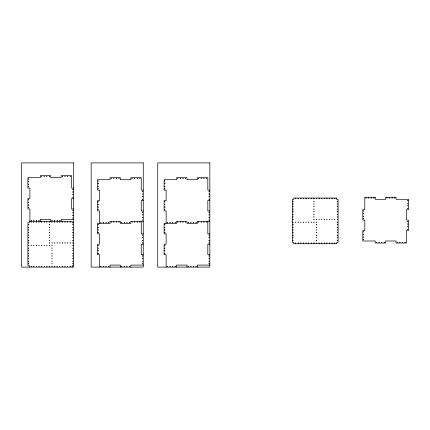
<?xml version="1.0" encoding="UTF-8"?>
<svg xmlns="http://www.w3.org/2000/svg" width="430" height="430" viewBox="0 0 430 430"><rect width="100%" height="100%" fill="white"/><g stroke="black" fill="none" stroke-linecap="round" stroke-linejoin="round"><path stroke-width="0.64" d="M73.605 188.114L71.59 188.114L71.59 175.676L61.167 175.676L61.167 177.692L50.745 177.692L50.745 175.676L40.329 175.676L40.329 177.692L27.891 177.692L27.891 188.114L29.906 188.114L29.906 198.536L27.891 198.536L27.891 208.958L29.906 208.958L29.906 221.391M143.265 190.13L141.25 190.13L141.25 177.692L130.827 177.692L130.827 179.708L120.405 179.708L120.405 177.692L109.989 177.692L109.989 179.708L97.551 179.708L97.551 190.13L99.567 190.13L99.567 200.552L97.551 200.552L97.551 210.969L99.567 210.969L99.567 223.406M209.835 190.13L207.819 190.13L207.819 177.692L197.397 177.692L197.397 179.708L186.975 179.708L186.975 177.692L176.558 177.692L176.558 179.708L164.12 179.708L164.12 190.13L166.136 190.13L166.136 200.552L164.12 200.552L164.12 210.969L166.136 210.969L166.136 223.406M73.605 198.536L71.59 198.536L71.59 208.958L73.605 208.958M143.265 200.552L141.25 200.552L141.25 210.969L143.265 210.969M209.835 200.552L207.819 200.552L207.819 210.969L209.835 210.969M73.605 219.375L61.167 219.375L61.167 221.391M143.265 221.391L130.827 221.391L130.827 223.406L120.405 223.406L120.405 221.391L109.989 221.391L109.989 223.406L97.551 223.406L97.551 233.829L99.567 233.829L99.567 244.245L97.551 244.245L97.551 254.667L99.567 254.667L99.567 267.105M209.835 221.391L197.397 221.391L197.397 223.406L186.975 223.406L186.975 221.391L176.558 221.391L176.558 223.406L164.12 223.406L164.12 233.829L166.136 233.829L166.136 244.245L164.12 244.245L164.12 254.667L166.136 254.667L166.136 267.105M73.605 222.783L72.213 222.783L72.213 221.391L29.283 221.391L29.283 222.783L27.891 222.783L27.891 265.713L29.283 265.713L29.283 267.105M143.265 233.829L141.25 233.829L141.25 221.391M209.835 233.829L207.819 233.829L207.819 221.391M143.265 244.245L141.25 244.245L141.25 254.667L143.265 254.667M209.835 244.245L207.819 244.245L207.819 254.667L209.835 254.667M143.265 265.09L130.827 265.09L130.827 267.105M209.835 265.09L197.397 265.09L197.397 267.105M73.605 265.713L72.213 265.713L72.213 267.105M186.975 267.105L186.975 265.09L176.558 265.09L176.558 267.105M120.405 267.105L120.405 265.09L109.989 265.09L109.989 267.105M50.745 221.391L50.745 219.375L40.329 219.375L40.329 221.391M28.396 178.977L28.778 179.014L28.396 178.961M28.396 181.584L28.778 181.616L28.396 181.584M28.396 184.19L28.778 184.223L28.396 184.169M28.396 186.792L28.772 186.846L28.402 186.76M28.396 199.821L28.772 199.875L28.402 199.783M28.396 202.428L28.778 202.46L28.396 202.406M28.396 205.029L28.778 205.067L28.396 205.029M28.396 207.636L28.778 207.668L28.396 207.62M28.396 224.691L28.772 224.745L28.402 224.659M28.396 227.298L28.778 227.33L28.396 227.282M28.396 229.9L28.778 229.937L28.396 229.883M28.396 232.506L28.778 232.544L28.396 232.506M28.396 235.113L28.778 235.145L28.396 235.097M28.396 237.72L28.772 237.768L28.402 237.682M28.396 240.322L28.778 240.359L28.396 240.305M28.396 242.928L28.778 242.961L28.396 242.928M28.396 245.535L28.778 245.568L28.396 245.514M28.396 248.137L28.772 248.191L28.402 248.105M28.396 250.744L28.778 250.776L28.396 250.728M28.396 253.351L28.778 253.383L28.396 253.329M28.396 255.952L28.778 255.99L28.396 255.952M28.396 258.559L28.778 258.591L28.396 258.543M28.396 261.166L28.772 261.214L28.402 261.128M28.396 263.767L28.778 263.805L28.396 263.751M31.019 220.681L31.401 220.714L31.019 220.681M31.019 222.068L31.395 222.122L31.024 222.036M31.019 245.535L31.401 245.568L31.019 245.514M31.019 266.39L31.395 266.444L31.019 266.374M33.626 220.681L34.002 220.714L33.626 220.681M33.626 222.068L34.002 222.122L33.626 222.052M33.626 245.535L34.002 245.568L33.626 245.514M33.626 266.39L34.002 266.444L33.626 266.374M36.227 220.681L36.609 220.714L36.227 220.681M36.227 222.068L36.609 222.122L36.233 222.036M36.227 245.535L36.609 245.568L36.233 245.514M36.227 266.39L36.609 266.444L36.233 266.374M38.834 220.681L39.216 220.714L38.834 220.681M38.834 222.068L39.211 222.122L38.84 222.036M41.441 176.354L41.817 176.391L41.441 176.338M38.834 245.535L39.216 245.568L38.834 245.514M38.834 266.39L39.211 266.444L38.834 266.374M41.441 222.068L41.817 222.122L41.447 222.036M44.043 176.354L44.424 176.391L44.048 176.338M41.441 245.535L41.817 245.568L41.441 245.514M41.441 266.39L41.817 266.444L41.441 266.374M44.043 222.068L44.424 222.122L44.053 222.036M46.65 176.354L47.026 176.407L46.65 176.338M44.043 245.535L44.424 245.584L44.048 245.514M44.043 266.39L44.424 266.428L44.048 266.374M46.65 222.068L47.026 222.122L46.655 222.036M49.256 176.354L49.633 176.407L49.256 176.338M46.65 245.535L47.026 245.584L46.655 245.498M46.65 266.39L47.031 266.428L46.65 266.374M49.256 222.068L49.633 222.122L49.262 222.036M49.256 224.691L49.633 224.745L49.262 224.659M49.256 227.298L49.638 227.33L49.256 227.282M49.256 229.9L49.638 229.937L49.256 229.883M49.256 232.506L49.638 232.544L49.256 232.506M49.256 235.113L49.633 235.167L49.256 235.097M49.256 237.72L49.633 237.768L49.262 237.682M49.256 240.322L49.638 240.359L49.256 240.305M49.256 242.928L49.638 242.961L49.256 242.928M49.256 245.535L49.638 245.568L49.256 245.514M49.256 266.39L49.638 266.428L49.256 266.374M51.858 222.068L52.24 222.122L51.869 222.036M51.858 220.681L52.24 220.714L51.858 220.681M51.858 242.928L52.24 242.961L51.858 242.928M51.858 245.535L52.24 245.584L51.863 245.514M51.858 248.137L52.24 248.191L51.869 248.105M51.858 250.744L52.24 250.798L51.863 250.728M51.858 253.351L52.24 253.383L51.863 253.329M51.858 255.952L52.24 255.99L51.858 255.952M51.858 258.559L52.24 258.613L51.863 258.543M51.858 261.166L52.24 261.214L51.869 261.128M51.858 263.767L52.24 263.821L51.863 263.751M51.858 266.39L52.24 266.444L51.863 266.374M54.465 222.068L54.841 222.122L54.47 222.036M54.465 220.681L54.846 220.714L54.465 220.681M54.465 242.928L54.846 242.961L54.465 242.928M54.465 266.39L54.841 266.444L54.47 266.374M57.072 220.681L57.453 220.714L57.072 220.681M57.072 222.068L57.448 222.122L57.072 222.052M57.072 242.928L57.453 242.961L57.072 242.928M57.072 266.39L57.448 266.444L57.072 266.374M59.673 220.681L60.055 220.714L59.673 220.681M59.673 222.068L60.055 222.122L59.684 222.036M62.28 176.354L62.662 176.407L62.285 176.338M59.673 242.928L60.055 242.961L59.673 242.928M59.673 266.39L60.055 266.428L59.679 266.374M62.28 222.068L62.662 222.122L62.285 222.036M64.887 176.354L65.263 176.407L64.887 176.338M62.28 242.928L62.662 242.961L62.28 242.928M62.28 266.39L62.662 266.444L62.285 266.374M64.887 222.068L65.263 222.122L64.892 222.036M67.494 176.354L67.87 176.407L67.494 176.338M64.887 242.928L65.269 242.961L64.887 242.928M64.887 266.39L65.263 266.444L64.887 266.374M67.494 222.068L67.87 222.122L67.499 222.036M70.095 176.354L70.477 176.407L70.101 176.338M67.494 242.928L67.87 242.961L67.494 242.928M67.494 266.39L67.87 266.444L67.494 266.374M70.095 222.068L70.477 222.122L70.101 222.036M70.095 242.928L70.477 242.961L70.095 242.928M72.718 189.399L73.1 189.453L72.724 189.383M72.718 192.006L73.1 192.038L72.718 192.006M72.718 194.613L73.1 194.645L72.718 194.613M72.718 197.214L73.1 197.268L72.724 197.182M70.095 266.39L70.477 266.444L70.101 266.374M72.718 210.243L73.1 210.291L72.724 210.205M72.718 212.845L73.1 212.898L72.724 212.828M72.718 215.451L73.1 215.484L72.718 215.451M72.718 218.058L73.1 218.107L72.724 218.021M72.718 224.691L73.1 224.745L72.724 224.659M72.718 227.298L73.1 227.33L72.724 227.282M72.718 229.9L73.1 229.937L72.724 229.883M72.718 232.506L73.1 232.544L72.718 232.506M72.718 235.113L73.1 235.167L72.724 235.076M72.718 237.72L73.1 237.768L72.724 237.682M72.718 240.322L73.1 240.359L72.724 240.305M72.718 242.928L73.1 242.961L72.718 242.928M72.718 245.535L73.1 245.584L72.724 245.498M72.718 248.137L73.1 248.191L72.724 248.105M72.718 250.744L73.1 250.798L72.724 250.728M72.718 253.351L73.1 253.399L72.724 253.329M72.718 255.952L73.1 255.99L72.718 255.952M72.718 258.559L73.1 258.613L72.724 258.527M72.718 261.166L73.1 261.214L72.724 261.128M72.718 263.767L73.1 263.805L72.724 263.751M98.056 180.992L98.432 181.046L98.056 180.976M98.056 183.599L98.438 183.631L98.056 183.599M98.056 186.206L98.432 186.254L98.056 186.185M98.056 188.808L98.432 188.861L98.056 188.791M98.056 201.837L98.432 201.885L98.056 201.815M98.056 204.438L98.432 204.492L98.056 204.422M98.056 207.045L98.438 207.077L98.056 207.045M98.056 209.652L98.432 209.7L98.056 209.636M98.056 224.691L98.438 224.723L98.056 224.675M98.056 227.298L98.438 227.33L98.056 227.282M98.056 229.9L98.438 229.937L98.056 229.883M98.056 232.506L98.438 232.544L98.056 232.506M98.056 245.535L98.438 245.568L98.056 245.514M98.056 248.137L98.438 248.174L98.056 248.121M98.056 250.744L98.438 250.776L98.056 250.728M98.056 253.351L98.438 253.383L98.056 253.329M100.679 222.692L101.061 222.729L100.679 222.692M100.679 266.39L101.061 266.428L100.679 266.39M103.286 222.692L103.662 222.729L103.286 222.692M103.286 266.39L103.662 266.444L103.286 266.374M105.887 222.692L106.269 222.729L105.887 222.692M105.887 266.39L106.269 266.428L105.893 266.374M108.494 222.692L108.876 222.729L108.494 222.692M111.101 178.369L111.477 178.407L111.101 178.353M108.494 266.39L108.876 266.428L108.494 266.374M111.101 222.068L111.477 222.122L111.107 222.036M113.703 178.369L114.084 178.407L113.708 178.353M113.703 222.068L114.084 222.122L113.713 222.036M116.31 178.369L116.686 178.423L116.31 178.353M116.31 222.068L116.686 222.122L116.315 222.036M118.916 178.369L119.293 178.423L118.916 178.353M118.916 222.068L119.293 222.122L118.922 222.036M121.518 222.692L121.9 222.729L121.518 222.692M121.518 266.39L121.9 266.444L121.523 266.374M124.125 222.692L124.506 222.729L124.125 222.692M124.125 266.39L124.501 266.444L124.13 266.374M126.732 222.692L127.113 222.729L126.732 222.692M126.732 266.39L127.108 266.444L126.732 266.374M129.333 222.692L129.715 222.729L129.333 222.692M131.94 178.369L132.316 178.423L131.945 178.353M129.333 266.39L129.715 266.444L129.339 266.374M131.94 222.068L132.316 222.122L131.945 222.036M134.547 178.369L134.923 178.423L134.547 178.353M134.547 222.068L134.923 222.122L134.552 222.036M137.154 178.369L137.53 178.407L137.154 178.353M137.154 222.068L137.53 222.122L137.159 222.036M139.755 178.369L140.137 178.423L139.761 178.353M139.755 222.068L140.137 222.122L139.761 222.036M142.378 191.415L142.755 191.468L142.384 191.398M142.378 194.021L142.76 194.054L142.378 194.021M142.378 196.623L142.76 196.66L142.378 196.623M142.378 199.23L142.755 199.283L142.384 199.192M142.378 212.253L142.755 212.307L142.384 212.221M142.378 214.86L142.755 214.914L142.384 214.844M142.378 217.467L142.76 217.499L142.378 217.467M142.378 220.074L142.755 220.122L142.384 220.052M142.378 235.113L142.755 235.167L142.384 235.097M142.378 237.72L142.755 237.768L142.384 237.682M142.378 240.322L142.755 240.375L142.384 240.305M142.378 242.928L142.76 242.961L142.378 242.928M142.378 255.952L142.76 255.99L142.378 255.952M142.378 258.559L142.755 258.613L142.384 258.543M142.378 261.166L142.755 261.214L142.384 261.128M142.378 263.767L142.755 263.821L142.384 263.751M164.625 180.992L165.007 181.03L164.625 180.976M164.625 183.599L165.007 183.631L164.625 183.599M164.625 186.206L165.002 186.254L164.625 186.185M164.625 188.808L165.002 188.861L164.631 188.775M164.625 201.837L165.002 201.885L164.631 201.799M164.625 204.438L165.007 204.476L164.625 204.422M164.625 207.045L165.007 207.077L164.625 207.045M164.625 209.652L165.002 209.7L164.625 209.636M164.625 224.691L165.002 224.745L164.631 224.659M164.625 227.298L165.007 227.33L164.625 227.282M164.625 229.9L165.002 229.953L164.625 229.883M164.625 232.506L165.007 232.544L164.625 232.506M164.625 245.535L165.007 245.568L164.625 245.514M164.625 248.137L165.002 248.191L164.631 248.105M164.625 250.744L165.007 250.776L164.625 250.728M164.625 253.351L165.002 253.399L164.625 253.329M167.249 222.692L167.63 222.729L167.249 222.692M167.249 266.39L167.63 266.428L167.249 266.374M169.85 222.692L170.232 222.729L169.85 222.692M169.85 266.39L170.232 266.444L169.855 266.374M172.457 222.692L172.838 222.729L172.457 222.692M172.457 266.39L172.838 266.428L172.462 266.374M175.064 222.692L175.445 222.729L175.064 222.692M177.671 178.369L178.047 178.423L177.671 178.353M175.064 266.39L175.445 266.428L175.064 266.374M177.671 222.068L178.047 222.122L177.676 222.036M180.272 178.369L180.654 178.423L180.277 178.353M180.272 222.068L180.654 222.122L180.277 222.036M182.879 178.369L183.255 178.423L182.879 178.353M182.879 222.068L183.255 222.122L182.884 222.036M185.486 178.369L185.862 178.423L185.486 178.353M185.486 222.068L185.862 222.122L185.491 222.036M188.087 222.692L188.469 222.729L188.087 222.692M188.087 266.39L188.469 266.428L188.093 266.374M190.694 222.692L191.076 222.729L190.694 222.692M190.694 266.39L191.076 266.428L190.694 266.374M193.301 222.692L193.677 222.729L193.301 222.692M193.301 266.39L193.677 266.428L193.301 266.374M195.903 222.692L196.284 222.729L195.903 222.692M198.509 178.369L198.886 178.423L198.515 178.353M195.903 266.39L196.284 266.428L195.908 266.374M198.509 222.068L198.886 222.122L198.515 222.036M201.116 178.369L201.493 178.423L201.116 178.353M201.116 222.068L201.493 222.122L201.122 222.036M203.718 178.369L204.1 178.423L203.723 178.353M203.718 222.068L204.1 222.122L203.729 222.036M206.325 178.369L206.706 178.407L206.33 178.353M206.325 222.068L206.701 222.122L206.33 222.036M208.948 191.415L209.324 191.468L208.953 191.398M208.948 194.021L209.329 194.054L208.948 194.021M208.948 196.623L209.329 196.66L208.948 196.623M208.948 199.23L209.324 199.283L208.953 199.192M208.948 212.253L209.324 212.307L208.953 212.221M208.948 214.86L209.329 214.898L208.953 214.844M208.948 217.467L209.329 217.499L208.948 217.467M208.948 220.074L209.324 220.122L208.953 220.052M208.948 235.113L209.324 235.167L208.953 235.097M208.948 237.72L209.324 237.768L208.953 237.682M208.948 240.322L209.329 240.359L208.953 240.305M208.948 242.928L209.329 242.961L208.948 242.928M208.948 255.952L209.329 255.99L208.948 255.952M208.948 258.559L209.329 258.591L208.953 258.543M208.948 261.166L209.324 261.214L208.953 261.128M208.948 263.767L209.329 263.805L208.953 263.751M292.873 201.331L293.255 201.369L292.873 201.331M292.873 203.938L293.249 203.992L292.873 203.922M292.873 206.545L293.249 206.599L292.878 206.507M292.873 209.152L293.249 209.2L292.873 209.13M292.873 211.753L293.255 211.791L292.873 211.753M292.873 214.36L293.249 214.414L292.873 214.344M292.873 216.967L293.249 217.016L292.878 216.93M292.873 219.569L293.249 219.623L292.873 219.553M292.873 222.176L293.249 222.229L292.873 222.159M292.873 224.782L293.255 224.815L292.873 224.782M292.873 227.384L293.249 227.438L292.873 227.368M292.873 229.991L293.249 230.045L292.878 229.953M292.873 232.598L293.249 232.646L292.873 232.576M292.873 235.199L293.255 235.237L292.873 235.199M292.873 237.806L293.249 237.86L292.873 237.79M292.873 240.413L293.249 240.461L292.878 240.375M295.496 198.714L295.878 198.746L295.496 198.714M295.496 222.176L295.878 222.208L295.496 222.159M295.496 243.036L295.872 243.084L295.501 242.998M298.103 198.714L298.479 198.746L298.103 198.714M298.103 222.176L298.479 222.229L298.103 222.159M298.103 243.036L298.479 243.084L298.108 242.998M300.704 198.714L301.086 198.746L300.704 198.714M300.704 222.176L301.086 222.229L300.71 222.159M300.704 243.036L301.086 243.084L300.71 242.998M303.311 198.714L303.693 198.746L303.311 198.714M303.311 222.176L303.688 222.229L303.311 222.159M303.311 243.036L303.688 243.084L303.317 242.998M305.918 198.714L306.294 198.746L305.918 198.714M305.918 222.176L306.294 222.229L305.918 222.159M305.918 243.036L306.294 243.084L305.923 242.998M308.52 198.714L308.901 198.746L308.52 198.714M308.52 222.176L308.901 222.208L308.525 222.159M308.52 243.036L308.901 243.084L308.53 242.998M311.127 198.714L311.508 198.746L311.127 198.714M311.127 222.176L311.503 222.229L311.127 222.159M311.127 243.036L311.503 243.084L311.132 242.998M313.733 198.714L314.11 198.746L313.733 198.714M313.733 201.331L314.11 201.369L313.733 201.331M313.733 203.938L314.11 203.976L313.733 203.938M313.733 206.545L314.11 206.577L313.733 206.545M313.733 209.152L314.11 209.184L313.733 209.152M313.733 211.753L314.11 211.791L313.733 211.753M313.733 214.36L314.11 214.393L313.733 214.36M313.733 216.967L314.11 217L313.733 216.967M313.733 219.569L314.11 219.606L313.733 219.569M313.733 222.176L314.11 222.208L313.733 222.176M313.733 243.036L314.11 243.068L313.733 243.036M316.335 198.714L316.716 198.746L316.335 198.714M316.335 219.569L316.716 219.606L316.34 219.553M316.335 222.176L316.716 222.208L316.34 222.159M316.335 224.782L316.716 224.815L316.335 224.782M316.335 227.384L316.716 227.438L316.34 227.368M316.335 229.991L316.716 230.045L316.346 229.953M316.335 232.598L316.716 232.63L316.34 232.576M316.335 235.199L316.716 235.237L316.335 235.199M316.335 237.806L316.716 237.844L316.34 237.79M316.335 240.413L316.716 240.461L316.346 240.375M316.335 243.036L316.716 243.084L316.346 242.998M318.942 198.714L319.323 198.746L318.942 198.714M318.942 219.569L319.318 219.623L318.947 219.553M318.942 243.036L319.318 243.084L318.947 242.998M321.549 198.714L321.93 198.746L321.549 198.714M321.549 219.569L321.925 219.623L321.549 219.553M321.549 243.036L321.925 243.084L321.554 242.998M324.15 198.714L324.532 198.746L324.15 198.714M324.15 219.569L324.532 219.606L324.156 219.553M324.15 243.036L324.532 243.084L324.161 242.998M326.757 198.714L327.139 198.746L326.757 198.714M326.757 219.569L327.133 219.623L326.762 219.553M326.757 243.036L327.133 243.084L326.762 242.998M329.364 198.714L329.745 198.746L329.364 198.714M329.364 219.569L329.745 219.606L329.364 219.553M329.364 243.036L329.74 243.084L329.369 242.998M331.971 198.714L332.347 198.746L331.971 198.714M331.971 219.569L332.347 219.606L331.971 219.553M331.971 243.036L332.347 243.084L331.976 242.998M334.572 198.714L334.954 198.746L334.572 198.714M334.572 219.569L334.954 219.606L334.578 219.553M334.572 243.036L334.954 243.084L334.578 242.998M337.195 201.331L337.577 201.369L337.195 201.331M337.195 203.938L337.571 203.992L337.201 203.922M337.195 206.545L337.571 206.599L337.201 206.507M337.195 209.152L337.571 209.2L337.201 209.13M337.195 211.753L337.577 211.791L337.195 211.753M337.195 214.36L337.571 214.414L337.201 214.344M337.195 216.967L337.571 217.016L337.201 216.93M337.195 219.569L337.571 219.623L337.201 219.553M337.195 222.176L337.571 222.229L337.201 222.159M337.195 224.782L337.577 224.815L337.195 224.782M337.195 227.384L337.571 227.438L337.201 227.368M337.195 229.991L337.571 230.045L337.201 229.953M337.195 232.598L337.571 232.646L337.201 232.576M337.195 235.199L337.577 235.237L337.195 235.199M337.195 237.806L337.571 237.86L337.201 237.79M337.195 240.413L337.571 240.461L337.201 240.375M363.291 211.017L363.673 211.049L363.291 211.017M363.291 213.619L363.667 213.672L363.296 213.602M363.291 216.225L363.667 216.279L363.296 216.188M363.291 218.832L363.667 218.881L363.296 218.811M363.291 231.856L363.667 231.91L363.296 231.84M363.291 234.463L363.673 234.495L363.291 234.463M363.291 237.07L363.667 237.118L363.296 237.048M363.291 239.671L363.667 239.725L363.296 239.639M365.914 197.972L366.296 198.004L365.914 197.972M368.521 197.972L368.902 198.004L368.521 197.972M371.122 197.972L371.504 198.004L371.122 197.972M373.729 197.972L374.111 198.004L373.729 197.972M376.336 242.294L376.712 242.348L376.341 242.262M378.943 242.294L379.319 242.348L378.948 242.262M381.544 242.294L381.926 242.348L381.55 242.262M384.151 242.294L384.527 242.348L384.157 242.262M386.758 197.972L387.134 198.004L386.758 197.972M389.36 197.972L389.741 198.004L389.36 197.972M391.966 197.972L392.348 198.004L391.966 197.972M394.573 197.972L394.95 198.004L394.573 197.972M397.175 242.294L397.556 242.332L397.175 242.294M399.782 242.294L400.158 242.348L399.787 242.262M402.389 242.294L402.765 242.348L402.394 242.262M404.99 242.294L405.372 242.348L405.001 242.262M407.613 200.595L407.995 200.627L407.613 200.595M407.613 203.202L407.995 203.25L407.618 203.18M407.613 205.803L407.995 205.857L407.624 205.771M407.613 208.41L407.995 208.442L407.618 208.394M407.613 221.434L407.995 221.471L407.618 221.418M407.613 224.041L407.995 224.073L407.613 224.041M407.613 226.648L407.995 226.696L407.618 226.631M407.613 229.249L407.995 229.303L407.624 229.217M73.605 162.895L21.5 162.895L21.5 267.105L73.605 267.105L73.605 162.895M143.265 162.895L91.16 162.895L91.16 267.105L143.265 267.105L143.265 162.895M209.835 162.895L157.729 162.895L157.729 267.105L209.835 267.105L209.835 162.895M375.223 197.295L364.801 197.295L364.801 209.727L362.786 209.727L362.786 220.149L364.801 220.149L364.801 230.571L362.786 230.571L362.786 240.993L375.223 240.993L375.223 243.009L385.645 243.009L385.645 240.993L396.062 240.993L396.062 243.009L406.484 243.009L406.484 230.571L408.5 230.571L408.5 220.149L406.484 220.149L406.484 209.727L408.5 209.727L408.5 199.31L396.062 199.31L396.062 197.295L385.645 197.295L385.645 199.31L375.223 199.31L375.223 197.295M336.69 198.031L293.76 198.031L293.76 199.423L292.368 199.423L292.368 242.359L293.76 242.359L293.76 243.745L336.69 243.745L336.69 242.359L338.082 242.359L338.082 199.423L336.69 199.423L336.69 198.031"/></g></svg>
